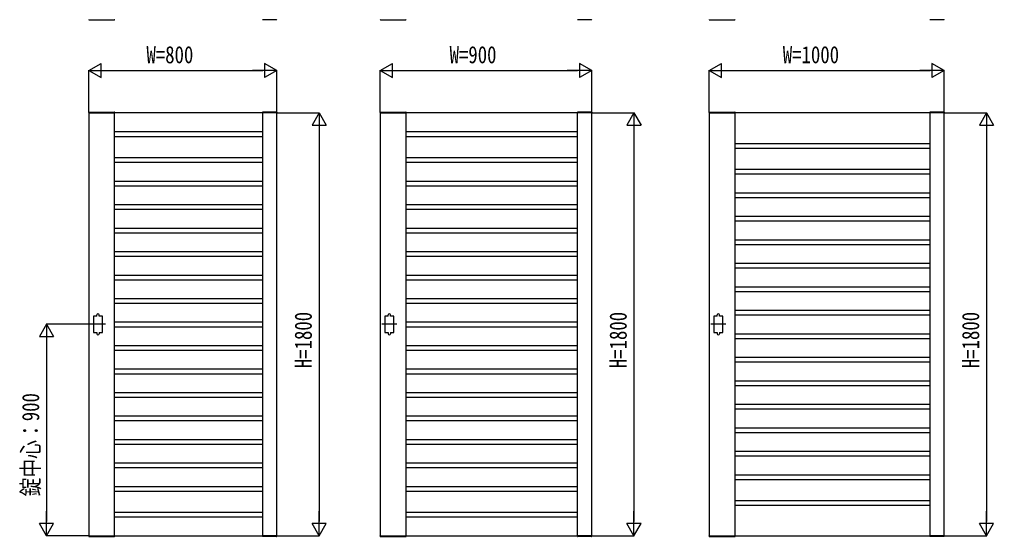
# Model space of a CAD drawing. Units: millimetres, scale not verified. Extents: x -10512 to 10512, y -7425 to 7425.
# Drawn here: x -1457 to 2688, y -2916 to -715 of the extents above; entities that cross this region are included whole.
import ezdxf
from ezdxf.enums import TextEntityAlignment as Align

# ---------------------------------------------------------------- set-up
doc = ezdxf.new("R2010")
doc.units = ezdxf.units.MM
doc.header["$LTSCALE"] = 30
for name, color, linetype in [('0-2_YKK_11', 7, 'Continuous'), ('0-3_YKK_11E', 7, 'Continuous'), ('0-4_YKK_A1', 4, 'Continuous'), ('0-5_YKK_D', 6, 'Continuous')]:
    doc.layers.add(name, color=color, linetype=linetype)
doc.styles.add('ＭＳ ゴシック', font='')
doc.styles.get('ＭＳ ゴシック').set_extended_font_data('MS Gothic')

msp = doc.modelspace()

# ---------------------------------------------------------------- linework, layer by layer
at = {"layer": '0-2_YKK_11'}
for p, q in [((-1052.45, -2912.5), (-1052.45, -1112.5)), ((-422.45, -2912.5), (-422.45, -1112.5)), ((187.55, -2912.5), (187.55, -1112.5)), ((917.55, -2912.5), (917.55, -1112.5)), ((1587.55, -2912.5), (1587.55, -1112.5)), ((2417.55, -2912.5), (2417.55, -1112.5)), ((-1052.45, -1192.5), (-422.45, -1192.5)), ((187.55, -1192.5), (917.55, -1192.5)), ((1587.55, -1242.5), (2417.55, -1242.5)), ((1587.55, -2782.5), (2417.55, -2782.5)), ((-1052.45, -2832.5), (-422.45, -2832.5)), ((187.55, -2832.5), (917.55, -2832.5))]:
    msp.add_line(p, q, dxfattribs=at)
for points in [[(-1162.45, -1112.5), (-1162.45, -2912.5), (-362.45, -2912.5), (-362.45, -1112.5)], [(77.55, -1112.5), (77.55, -2912.5), (977.55, -2912.5), (977.55, -1112.5)], [(1477.55, -1112.5), (1477.55, -2912.5), (2477.55, -2912.5), (2477.55, -1112.5)]]:
    msp.add_lwpolyline(points, close=True, dxfattribs=at)
at = {"layer": '0-3_YKK_11E'}
for p, q in [((-1052.45, -1212.8), (-422.45, -1212.8)), ((187.55, -1212.8), (917.55, -1212.8)), ((1587.55, -1262.8), (2417.55, -1262.8)), ((-1052.45, -1302.8), (-422.45, -1302.8)), ((-1052.45, -1322.8), (-422.45, -1322.8)), ((187.55, -1302.8), (917.55, -1302.8)), ((187.55, -1322.8), (917.55, -1322.8)), ((1587.55, -1352.8), (2417.55, -1352.8)), ((-1052.45, -1402.8), (-422.45, -1402.8)), ((187.55, -1402.8), (917.55, -1402.8)), ((1587.55, -1372.8), (2417.55, -1372.8)), ((-1052.45, -1422.8), (-422.45, -1422.8)), ((187.55, -1422.8), (917.55, -1422.8)), ((1587.55, -1452.8), (2417.55, -1452.8)), ((1587.55, -1472.8), (2417.55, -1472.8)), ((-1052.45, -1502.8), (-422.45, -1502.8)), ((-1052.45, -1522.8), (-422.45, -1522.8)), ((187.55, -1502.8), (917.55, -1502.8)), ((187.55, -1522.8), (917.55, -1522.8)), ((1587.55, -1552.8), (2417.55, -1552.8)), ((1587.55, -1572.8), (2417.55, -1572.8)), ((-1052.45, -1602.8), (-422.45, -1602.8)), ((187.55, -1602.8), (917.55, -1602.8)), ((-1052.45, -1622.8), (-422.45, -1622.8)), ((187.55, -1622.8), (917.55, -1622.8)), ((1587.55, -1652.8), (2417.55, -1652.8)), ((1587.55, -1672.8), (2417.55, -1672.8)), ((-1052.45, -1702.8), (-422.45, -1702.8)), ((-1052.45, -1722.8), (-422.45, -1722.8)), ((187.55, -1702.8), (917.55, -1702.8)), ((187.55, -1722.8), (917.55, -1722.8)), ((1587.55, -1752.8), (2417.55, -1752.8)), ((1587.55, -1772.8), (2417.55, -1772.8)), ((-1052.45, -1802.8), (-422.45, -1802.8)), ((-1052.45, -1822.8), (-422.45, -1822.8)), ((187.55, -1802.8), (917.55, -1802.8)), ((187.55, -1822.8), (917.55, -1822.8)), ((1587.55, -1852.8), (2417.55, -1852.8)), ((-1052.45, -1902.8), (-422.45, -1902.8)), ((187.55, -1902.8), (917.55, -1902.8)), ((1587.55, -1872.8), (2417.55, -1872.8)), ((-1052.45, -1922.8), (-422.45, -1922.8)), ((187.55, -1922.8), (917.55, -1922.8)), ((1587.55, -1952.8), (2417.55, -1952.8)), ((1587.55, -1972.8), (2417.55, -1972.8)), ((-1052.45, -2002.8), (-422.45, -2002.8)), ((-1052.45, -2022.8), (-422.45, -2022.8)), ((187.55, -2002.8), (917.55, -2002.8)), ((187.55, -2022.8), (917.55, -2022.8)), ((1587.55, -2052.8), (2417.55, -2052.8)), ((-1052.45, -2102.8), (-422.45, -2102.8)), ((187.55, -2102.8), (917.55, -2102.8)), ((1587.55, -2072.8), (2417.55, -2072.8)), ((-1052.45, -2122.8), (-422.45, -2122.8)), ((187.55, -2122.8), (917.55, -2122.8)), ((1587.55, -2152.8), (2417.55, -2152.8)), ((1587.55, -2172.8), (2417.55, -2172.8)), ((-1052.45, -2202.8), (-422.45, -2202.8)), ((-1052.45, -2222.8), (-422.45, -2222.8)), ((187.55, -2202.8), (917.55, -2202.8)), ((187.55, -2222.8), (917.55, -2222.8)), ((1587.55, -2252.8), (2417.55, -2252.8)), ((1587.55, -2272.8), (2417.55, -2272.8)), ((-1052.45, -2302.8), (-422.45, -2302.8)), ((187.55, -2302.8), (917.55, -2302.8)), ((-1052.45, -2322.8), (-422.45, -2322.8)), ((187.55, -2322.8), (917.55, -2322.8)), ((1587.55, -2352.8), (2417.55, -2352.8)), ((-1052.45, -2402.8), (-422.45, -2402.8)), ((187.55, -2402.8), (917.55, -2402.8)), ((1587.55, -2372.8), (2417.55, -2372.8)), ((-1052.45, -2422.8), (-422.45, -2422.8)), ((187.55, -2422.8), (917.55, -2422.8)), ((1587.55, -2452.8), (2417.55, -2452.8)), ((1587.55, -2472.8), (2417.55, -2472.8)), ((-1052.45, -2502.8), (-422.45, -2502.8)), ((-1052.45, -2522.8), (-422.45, -2522.8)), ((187.55, -2502.8), (917.55, -2502.8)), ((187.55, -2522.8), (917.55, -2522.8)), ((1587.55, -2552.8), (2417.55, -2552.8)), ((-1052.45, -2602.8), (-422.45, -2602.8)), ((187.55, -2602.8), (917.55, -2602.8)), ((1587.55, -2572.8), (2417.55, -2572.8)), ((-1052.45, -2622.8), (-422.45, -2622.8)), ((187.55, -2622.8), (917.55, -2622.8)), ((1587.55, -2652.8), (2417.55, -2652.8)), ((1587.55, -2672.8), (2417.55, -2672.8)), ((-1052.45, -2702.8), (-422.45, -2702.8)), ((-1052.45, -2722.8), (-422.45, -2722.8)), ((187.55, -2702.8), (917.55, -2702.8)), ((187.55, -2722.8), (917.55, -2722.8)), ((1587.55, -2762.8), (2417.55, -2762.8)), ((-1052.45, -2812.8), (-422.45, -2812.8)), ((187.55, -2812.8), (917.55, -2812.8))]:
    msp.add_line(p, q, dxfattribs=at)
at = {"layer": '0-4_YKK_A1'}
for p, q in [((-1161.82, -716), (-1053.08, -716)), ((-363.08, -716), (-421.82, -716)), ((78.18, -716), (186.92, -716)), ((976.92, -716), (918.18, -716)), ((1478.18, -716), (1586.92, -716)), ((2476.92, -716), (2418.18, -716)), ((-1162.82, -1109.95), (-1162.95, -1112.5)), ((-1162.95, -1112.5), (-1051.95, -1112.5)), ((-1161.82, -1109), (-1053.08, -1109)), ((-1052.08, -1109.95), (-1051.95, -1112.5)), ((-422.82, -1109.95), (-422.95, -1112.5)), ((-361.95, -1112.5), (-422.95, -1112.5)), ((-363.08, -1109), (-421.82, -1109)), ((-362.08, -1109.95), (-361.95, -1112.5)), ((77.18, -1109.95), (77.05, -1112.5)), ((77.05, -1112.5), (188.05, -1112.5)), ((78.18, -1109), (186.92, -1109)), ((187.92, -1109.95), (188.05, -1112.5)), ((917.18, -1109.95), (917.05, -1112.5)), ((978.05, -1112.5), (917.05, -1112.5)), ((976.92, -1109), (918.18, -1109)), ((977.92, -1109.95), (978.05, -1112.5)), ((1477.18, -1109.95), (1477.05, -1112.5)), ((1477.05, -1112.5), (1588.05, -1112.5)), ((1478.18, -1109), (1586.92, -1109)), ((1587.92, -1109.95), (1588.05, -1112.5)), ((2417.18, -1109.95), (2417.05, -1112.5)), ((2478.05, -1112.5), (2417.05, -1112.5)), ((2476.92, -1109), (2418.18, -1109)), ((2477.92, -1109.95), (2478.05, -1112.5)), ((-1128.45, -1977.5), (-1128.45, -1972.5)), ((-1118.45, -1977.5), (-1118.45, -1972.5)), ((111.55, -1977.5), (111.55, -1972.5)), ((121.55, -1977.5), (121.55, -1972.5)), ((1511.55, -1977.5), (1511.55, -1972.5)), ((1521.55, -1977.5), (1521.55, -1972.5)), ((-1091.95, -2012.5), (-1154.95, -2012.5)), ((148.05, -2012.5), (85.05, -2012.5)), ((1548.05, -2012.5), (1485.05, -2012.5)), ((-1128.45, -2047.5), (-1128.45, -2052.5)), ((-1118.45, -2047.5), (-1118.45, -2052.5)), ((111.55, -2047.5), (111.55, -2052.5)), ((121.55, -2047.5), (121.55, -2052.5)), ((1511.55, -2047.5), (1511.55, -2052.5)), ((1521.55, -2047.5), (1521.55, -2052.5)), ((-1162.95, -2912.5), (-1051.95, -2912.5)), ((-1162.82, -2915.05), (-1162.95, -2912.5)), ((-1161.82, -2916), (-1053.08, -2916)), ((-1052.08, -2915.05), (-1051.95, -2912.5)), ((-361.95, -2912.5), (-422.95, -2912.5)), ((-422.82, -2915.05), (-422.95, -2912.5)), ((-363.08, -2916), (-421.82, -2916)), ((-362.08, -2915.05), (-361.95, -2912.5)), ((77.05, -2912.5), (188.05, -2912.5)), ((77.18, -2915.05), (77.05, -2912.5)), ((78.18, -2916), (186.92, -2916)), ((187.92, -2915.05), (188.05, -2912.5)), ((978.05, -2912.5), (917.05, -2912.5)), ((917.18, -2915.05), (917.05, -2912.5)), ((976.92, -2916), (918.18, -2916)), ((977.92, -2915.05), (978.05, -2912.5)), ((1477.05, -2912.5), (1588.05, -2912.5)), ((1477.18, -2915.05), (1477.05, -2912.5)), ((1478.18, -2916), (1586.92, -2916)), ((1587.92, -2915.05), (1588.05, -2912.5)), ((2478.05, -2912.5), (2417.05, -2912.5)), ((2417.18, -2915.05), (2417.05, -2912.5)), ((2476.92, -2916), (2418.18, -2916)), ((2477.92, -2915.05), (2478.05, -2912.5))]:
    msp.add_line(p, q, dxfattribs=at)
for points in [[(-1128.45, -1977.5), (-1142.45, -1977.5), (-1142.45, -2047.5), (-1128.45, -2047.5)], [(-1118.45, -2047.5), (-1104.45, -2047.5), (-1104.45, -1977.5), (-1118.45, -1977.5)], [(111.55, -1977.5), (97.55, -1977.5), (97.55, -2047.5), (111.55, -2047.5)], [(121.55, -2047.5), (135.55, -2047.5), (135.55, -1977.5), (121.55, -1977.5)], [(1511.55, -1977.5), (1497.55, -1977.5), (1497.55, -2047.5), (1511.55, -2047.5)], [(1521.55, -2047.5), (1535.55, -2047.5), (1535.55, -1977.5), (1521.55, -1977.5)]]:
    msp.add_lwpolyline(points, dxfattribs=at)
for centre, radius, start, end in [((-1161.82, -715), 1, 183, 270), ((-1053.08, -715), 1, 270, 357), ((-421.82, -715), 1, 183, 270), ((-363.08, -715), 1, 270, 357), ((78.18, -715), 1, 183, 270), ((186.92, -715), 1, 270, 357), ((918.18, -715), 1, 183, 270), ((976.92, -715), 1, 270, 357), ((1478.18, -715), 1, 183, 270), ((1586.92, -715), 1, 270, 357), ((2418.18, -715), 1, 183, 270), ((2476.92, -715), 1, 270, 357), ((-1161.82, -1110), 1, 90, 177), ((-1053.08, -1110), 1, 3, 90), ((-421.82, -1110), 1, 90, 177), ((-363.08, -1110), 1, 3, 90), ((78.18, -1110), 1, 90, 177), ((186.92, -1110), 1, 3, 90), ((918.18, -1110), 1, 90, 177), ((976.92, -1110), 1, 3, 90), ((1478.18, -1110), 1, 90, 177), ((1586.92, -1110), 1, 3, 90), ((2418.18, -1110), 1, 90, 177), ((2476.92, -1110), 1, 3, 90), ((-1123.45, -1972.5), 5, 0, 180), ((116.55, -1972.5), 5, 0, 180), ((1516.55, -1972.5), 5, 0, 180), ((-1123.45, -2052.5), 5, 180, 0), ((116.55, -2052.5), 5, 180, 0), ((1516.55, -2052.5), 5, 180, 0), ((-1161.82, -2915), 1, 183, 270), ((-1053.08, -2915), 1, 270, 357), ((-421.82, -2915), 1, 183, 270), ((-363.08, -2915), 1, 270, 357), ((78.18, -2915), 1, 183, 270), ((186.92, -2915), 1, 270, 357), ((918.18, -2915), 1, 183, 270), ((976.92, -2915), 1, 270, 357), ((1478.18, -2915), 1, 183, 270), ((1586.92, -2915), 1, 270, 357), ((2418.18, -2915), 1, 183, 270), ((2476.92, -2915), 1, 270, 357)]:
    msp.add_arc(centre, radius, start, end, dxfattribs=at)
at = {"layer": '0-5_YKK_D'}
for p, q in [((-1162.45, -932.5), (-1110.49, -902.5)), ((-1110.49, -962.5), (-1110.49, -902.5)), ((-362.45, -932.5), (-414.41, -902.5)), ((-414.41, -902.5), (-414.41, -962.5)), ((77.55, -932.5), (129.51, -902.5)), ((129.51, -962.5), (129.51, -902.5)), ((977.55, -932.5), (925.59, -902.5)), ((925.59, -902.5), (925.59, -962.5)), ((1477.55, -932.5), (1529.51, -902.5)), ((1529.51, -962.5), (1529.51, -902.5)), ((2477.55, -932.5), (2425.59, -902.5)), ((2425.59, -902.5), (2425.59, -962.5)), ((-1162.45, -1110.5), (-1162.45, -931.5)), ((-1162.45, -932.5), (-1110.49, -962.5)), ((-1162.45, -932.5), (-1058.53, -932.5)), ((-1102.45, -932.5), (-422.45, -932.5)), ((-362.45, -932.5), (-466.37, -932.5)), ((-362.45, -932.5), (-414.41, -962.5)), ((-362.45, -1110.5), (-362.45, -931.5)), ((77.55, -1110.5), (77.55, -931.5)), ((77.55, -932.5), (129.51, -962.5)), ((77.55, -932.5), (181.47, -932.5)), ((137.55, -932.5), (917.55, -932.5)), ((977.55, -932.5), (873.63, -932.5)), ((977.55, -932.5), (925.59, -962.5)), ((977.55, -1110.5), (977.55, -931.5)), ((1477.55, -1110.5), (1477.55, -931.5)), ((1477.55, -932.5), (1529.51, -962.5)), ((1477.55, -932.5), (1581.47, -932.5)), ((1537.55, -932.5), (2417.55, -932.5)), ((2477.55, -932.5), (2373.63, -932.5)), ((2477.55, -932.5), (2425.59, -962.5)), ((2477.55, -1110.5), (2477.55, -931.5)), ((-360.45, -1112.5), (-181.45, -1112.5)), ((-182.45, -1112.5), (-212.45, -1164.46)), ((-182.45, -1112.5), (-152.45, -1164.46)), ((-182.45, -1112.5), (-182.45, -1216.42)), ((979.55, -1112.5), (1158.55, -1112.5)), ((1157.55, -1112.5), (1127.55, -1164.46)), ((1157.55, -1112.5), (1187.55, -1164.46)), ((1157.55, -1112.5), (1157.55, -1216.42)), ((2479.55, -1112.5), (2658.55, -1112.5)), ((2657.55, -1112.5), (2627.55, -1164.46)), ((2657.55, -1112.5), (2687.55, -1164.46)), ((2657.55, -1112.5), (2657.55, -1216.42)), ((-212.45, -1164.46), (-152.45, -1164.46)), ((-182.45, -1172.5), (-182.45, -2852.5)), ((1127.55, -1164.46), (1187.55, -1164.46)), ((1157.55, -1172.5), (1157.55, -2852.5)), ((2627.55, -1164.46), (2687.55, -1164.46)), ((2657.55, -1172.5), (2657.55, -2852.5)), ((-1342.45, -2012.5), (-1372.45, -2064.46)), ((-1156.95, -2012.5), (-1343.45, -2012.5)), ((-1342.45, -2012.5), (-1312.45, -2064.46)), ((-1342.45, -2012.5), (-1342.45, -2116.42)), ((-1372.45, -2064.46), (-1312.45, -2064.46)), ((-1342.45, -2072.5), (-1342.45, -2852.5)), ((-1342.45, -2912.5), (-1342.45, -2808.58)), ((-182.45, -2912.5), (-182.45, -2808.58)), ((1157.55, -2912.5), (1157.55, -2808.58)), ((2657.55, -2912.5), (2657.55, -2808.58)), ((-1342.45, -2912.5), (-1372.45, -2860.54)), ((-1312.45, -2860.54), (-1372.45, -2860.54)), ((-1342.45, -2912.5), (-1312.45, -2860.54)), ((-182.45, -2912.5), (-212.45, -2860.54)), ((-152.45, -2860.54), (-212.45, -2860.54)), ((-182.45, -2912.5), (-152.45, -2860.54)), ((1157.55, -2912.5), (1127.55, -2860.54)), ((1187.55, -2860.54), (1127.55, -2860.54)), ((1157.55, -2912.5), (1187.55, -2860.54)), ((2657.55, -2912.5), (2627.55, -2860.54)), ((2687.55, -2860.54), (2627.55, -2860.54)), ((2657.55, -2912.5), (2687.55, -2860.54)), ((-1164.45, -2912.5), (-1343.45, -2912.5)), ((-360.45, -2912.5), (-181.45, -2912.5)), ((979.55, -2912.5), (1158.55, -2912.5)), ((2479.55, -2912.5), (2658.55, -2912.5))]:
    msp.add_line(p, q, dxfattribs=at)

# ---------------------------------------------------------------- texts
at = {"layer": '0-5_YKK_D', "style": 'ＭＳ ゴシック', "width": 0.8}
for s, p in [('W=800', (-917.12, -923.5)), ('W=900', (372.88, -923.5)), ('W=1000', (1790.88, -923.5))]:
    msp.add_text(s, height=73.31, dxfattribs=at).set_placement(p, align=Align.BOTTOM_LEFT)
for s, p in [('H=1800', (-191.45, -2199.17)), ('H=1800', (1148.55, -2199.17)), ('H=1800', (2648.55, -2199.17)), ('錠中心：900', (-1351.45, -2745.17))]:
    msp.add_text(s, height=73.31, rotation=90, dxfattribs=at).set_placement(p, align=Align.BOTTOM_LEFT)

doc.saveas('drawing.dxf')
